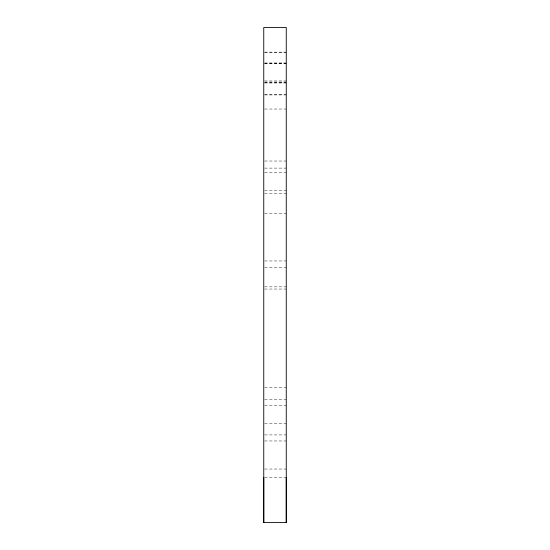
<?xml version="1.0" encoding="UTF-8"?>
<svg xmlns="http://www.w3.org/2000/svg" width="550" height="550" viewBox="0 0 550 550"><rect width="100%" height="100%" fill="white"/><g stroke="black" fill="none" stroke-linecap="round" stroke-linejoin="round"><path stroke-width="0.41" stroke-dasharray="2.75 2.06" d="M264.598 52.133L286.261 52.133M264.598 52.718L286.261 52.718M264.571 62.961L286.241 62.961M264.571 63.291L286.241 63.291M264.571 63.552L286.241 63.552M264.598 80.96L286.261 80.96M264.571 82.074L286.241 82.074M264.571 82.404L286.241 82.404M264.571 82.988L286.241 82.988M264.598 94.339L286.261 94.339M264.598 94.93L286.261 94.93M264.598 109.037L286.261 109.037M264.598 161.019L286.261 161.019M264.598 168.108L286.261 168.108M264.598 172.714L286.261 172.714M264.598 190.609L286.261 190.609M264.598 193.676L286.261 193.676M264.598 213.297L286.261 213.297M264.598 260.961L286.261 260.961M264.598 267.231L286.261 267.231M264.598 286.846L286.261 286.853M264.598 289.039L286.261 289.039M264.598 387.791L286.261 387.791M264.598 399.486L286.261 399.486M264.598 405.329L286.261 405.329M264.598 423.225L286.261 423.225M264.598 434.919L286.261 434.919M264.598 440.962L286.261 440.962M264.598 469.04L286.261 469.04M264.598 477.503L286.261 477.503"/><path stroke-width="0.82" d="M263.759 522.5L263.759 27.5L286.261 27.5L286.261 522.5L263.759 522.5L263.759 477.503M286.261 522.5L286.261 477.503"/></g></svg>
